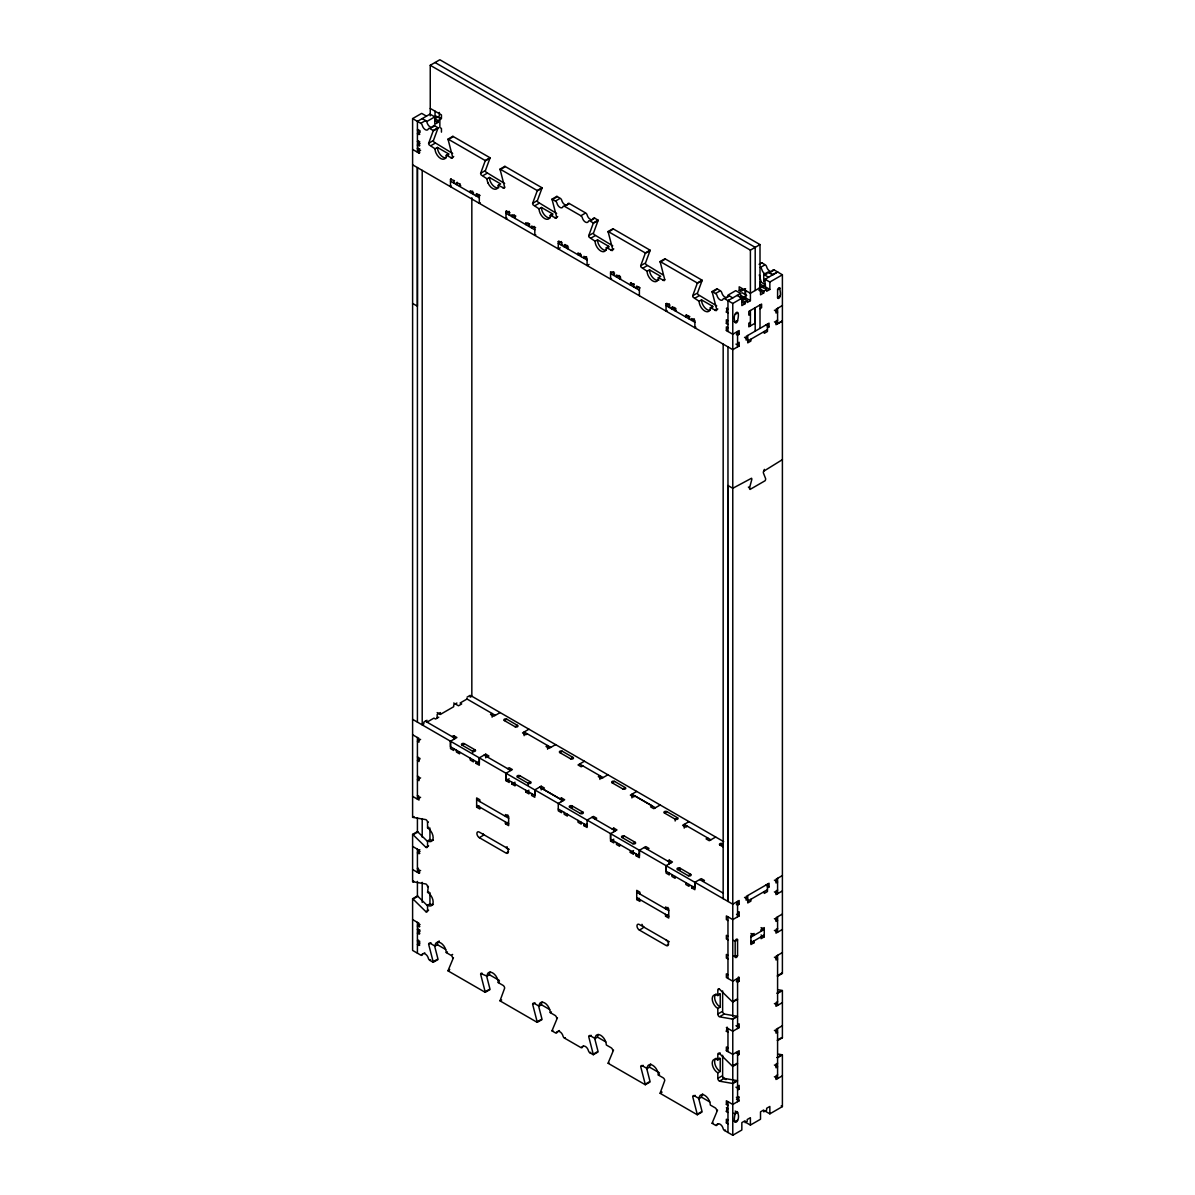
<?xml version="1.0" encoding="UTF-8"?>
<svg xmlns="http://www.w3.org/2000/svg" width="1195" height="1195" viewBox="0 0 1195 1195"><rect width="100%" height="100%" fill="white"/><g stroke="black" fill="none" stroke-linecap="round" stroke-linejoin="round"><path stroke-width="1.5" d="M427.526 841.444L417.862 831.959A2.27 1.3 60 0 0 417.413 831.615L412.604 834.379A2.27 1.3 60 0 1 413.067 834.722L425.943 847.374A2.27 1.315 60 0 0 427.556 846.448L427.556 840.907A7.917 4.571 60 0 0 433.158 837.665A7.917 4.571 60 0 0 427.556 827.956L427.556 822.414A2.27 1.315 60 0 0 425.943 819.65L413.067 817.41A2.27 1.315 60 0 1 412.604 817.231L412.604 118.604L421.686 113.376L426.481 116.139M452.098 736.598L453.697 735.687L456.893 737.524L450.5 741.229L450.5 748.623L453.697 750.46L453.697 748.623M487.306 756.943L488.919 756.017L485.708 754.164L479.314 757.854L479.314 765.248L476.103 763.411L476.103 761.559M509.189 780.664L509.189 782.501L505.993 780.664L505.993 773.27L512.386 769.565L509.189 767.713L507.591 768.639M561.486 810.852L561.486 812.69L558.274 810.852L558.274 803.458L564.667 799.769L561.471 797.916L559.872 798.843L542.799 788.969L544.412 788.058L541.201 786.205L534.807 789.895L534.807 797.289L531.596 795.452L531.596 793.599M613.782 841.041L613.782 842.893L610.57 841.041L610.57 833.647L616.978 829.942L613.782 828.105L612.169 829.031M647.391 849.361L648.99 848.435L645.793 846.583L639.385 850.287L639.385 857.681L636.188 855.829L636.188 853.977M667.661 861.057L669.275 860.146L672.471 861.983L666.063 865.688L666.063 873.082L669.275 874.934L669.275 873.082M702.884 881.402L704.482 880.476L701.286 878.624L694.878 882.328L694.878 889.707L691.681 887.87L691.681 886.018M760.005 282.184L760.005 287.726L760.005 244.587L750.4 250.143L750.4 300.662L747.204 302.514L747.204 300.662L742.394 297.884M755.195 331.164L755.195 307.742L755.195 323.158L748.802 326.847L748.802 323.158L750.4 322.232M755.195 290.49L755.195 247.365L435.04 62.528M760.005 328.386L760.005 304.979M777.243 975.942A2.27 1.315 60 0 0 777.586 976.195L782.396 973.417L782.396 274.79L774.211 269.965A2.27 1.3 60 0 0 772.702 270.324A4.526 2.614 60 0 1 769.685 271.041A4.526 2.614 60 0 1 766.667 266.843A2.27 1.3 60 0 0 765.159 264.737L761.783 262.78L759.109 264.319M419.818 132.092L420.013 131.316M782.396 459.642L763.635 471.263A2.27 1.315 -60 0 0 763.441 473.071L765.577 478.523A2.27 1.315 -60 0 1 765.084 480.748L750.072 489.412A2.27 1.3 -60 0 1 749.579 487.769L751.715 479.837A2.27 1.3 -60 0 0 751.521 478.254L732.774 488.292L727.964 485.514L727.964 901.418L727.964 346.894M435.04 148.807L437.445 147.433L448.648 153.901L446.258 155.275A7.917 4.571 60 0 1 444.6 158.905A7.932 4.571 60 0 1 435.996 152.96A7.917 4.571 60 0 1 435.04 148.807L429.11 144.849A2.27 1.315 60 0 1 428.646 143.266L433.158 131.002A2.27 1.315 60 0 0 433.217 130.509L438.027 127.731L434.651 125.789A2.27 1.3 60 0 0 433.128 126.147A4.526 2.614 60 0 1 430.11 126.864A4.526 2.614 60 0 1 427.093 122.652A2.27 1.3 60 0 0 425.584 120.561M438.027 127.731A2.27 1.315 60 0 1 437.953 128.224L433.441 140.487A2.27 1.315 60 0 0 433.919 142.071L452.651 153.438M487.993 182.969A7.917 4.571 60 0 1 487.052 178.832L481.107 174.873A2.27 1.315 60 0 1 480.644 173.29L485.155 161.011A2.27 1.3 60 0 0 485.215 160.533L490.025 157.755L452.875 136.32L448.08 139.083A2.27 1.315 60 0 0 448.14 139.651L452.651 157.128A2.27 1.315 60 0 1 452.188 158.173L446.258 155.275M490.025 157.755A2.27 1.3 60 0 1 489.95 158.248L485.439 170.512A2.27 1.315 60 0 0 485.917 172.095L504.648 183.462M539.05 208.856L541.44 207.467L552.658 213.935L550.253 215.324A7.932 4.571 60 0 1 544.651 218.565A7.932 4.571 60 0 1 539.05 208.856L533.104 204.883A2.27 1.315 60 0 1 532.641 203.314L537.153 191.036A2.27 1.3 60 0 0 537.212 190.543L542.022 187.779L504.887 166.329L500.078 169.107A2.27 1.315 60 0 0 500.152 169.675L504.648 187.152A2.27 1.315 60 0 1 504.185 188.183L498.255 185.3A7.917 4.571 60 0 1 496.597 188.929A7.932 4.571 60 0 1 487.993 182.969M542.022 187.779A2.27 1.3 60 0 1 541.947 188.272L537.436 200.536A2.27 1.315 60 0 0 537.914 202.119L556.646 213.472M595.125 241.241L597.53 239.851L608.733 246.319L606.328 247.709A7.932 4.571 60 0 1 602.355 251.607A7.932 4.571 60 0 1 596.066 245.378A7.917 4.571 60 0 1 595.125 241.241L589.195 237.267A2.27 1.315 60 0 1 588.717 235.684L593.228 223.42A2.27 1.315 60 0 0 593.303 222.927L598.097 220.149L594.722 218.207A2.27 1.315 60 0 0 593.437 218.207L593.213 218.565A4.526 2.614 60 0 1 592.765 219.282M598.097 220.149A2.27 1.315 60 0 1 598.038 220.642L593.527 232.92A2.27 1.315 60 0 0 593.99 234.489L612.736 245.856M647.122 271.25L649.527 269.876L660.73 276.344L658.326 277.718A7.917 4.571 60 0 1 656.682 281.348A7.932 4.571 60 0 1 648.063 275.388A7.917 4.571 60 0 1 647.122 271.25L641.192 267.292A2.27 1.315 60 0 1 640.714 265.708L645.225 253.445A2.27 1.3 60 0 0 645.3 252.952L650.095 250.173L612.96 228.738L608.165 231.501A2.27 1.315 60 0 0 608.225 232.069L612.736 249.546A2.27 1.315 60 0 1 612.258 250.591L606.328 247.709M650.095 250.173A2.27 1.3 60 0 1 650.035 250.666L645.524 262.93A2.27 1.315 60 0 0 645.987 264.513L663.135 274.955M712.653 307.384A7.932 4.571 60 0 0 712.728 306.353L701.525 299.885L699.12 301.274L693.19 297.316A2.27 1.315 60 0 1 692.727 295.733L697.223 283.454A2.27 1.3 60 0 0 697.297 282.976L702.092 280.198L664.958 258.762L660.163 261.526A2.27 1.315 60 0 0 660.223 262.093L664.734 279.57A2.27 1.315 60 0 1 664.271 280.616L658.326 277.718M453.458 957.658L448.14 970.4A2.27 1.3 60 0 0 448.08 970.893L485.215 992.328L490.025 989.55A2.27 1.315 60 0 0 489.95 988.982L486.574 975.882M702.092 280.198A2.27 1.3 60 0 1 702.033 280.691L697.521 292.954A2.27 1.315 60 0 0 697.999 294.538L716.731 305.89M557.453 1017.707L552.15 1030.434A2.27 1.315 60 0 0 552.075 1030.926L555.451 1032.883A2.27 1.315 60 0 0 556.736 1032.868L557.408 1031.808A4.526 2.614 60 0 1 562.546 1034.765L563.218 1036.618A2.27 1.315 60 0 0 564.503 1038.111L580.86 1047.552A2.27 1.315 60 0 0 582.144 1047.552L582.831 1046.476A4.526 2.614 60 0 1 587.955 1049.434L588.642 1051.286A2.27 1.315 60 0 0 589.927 1052.78L593.303 1054.722L598.097 1051.958A2.27 1.3 60 0 0 598.038 1051.391L594.647 1038.276M613.528 1050.076L608.225 1062.818A2.27 1.315 60 0 0 608.165 1063.311L645.3 1084.746L650.095 1081.983A2.27 1.315 60 0 0 650.035 1081.415L646.644 1068.3M717.538 1110.125L712.22 1122.867A2.27 1.315 60 0 0 712.16 1123.345L715.536 1125.302A2.27 1.315 60 0 0 717.045 1124.943A4.526 2.614 60 0 1 720.062 1124.211A4.526 2.614 60 0 1 723.08 1128.424A2.27 1.315 60 0 0 724.588 1130.53L732.774 1135.25L741.841 1130.007L741.841 1122.613L745.038 1120.776L745.038 1122.613L747.204 1121.373L747.204 1119.521L750.4 1117.683L750.4 1125.063L745.59 1122.299M763.635 471.263L764.352 469.366M778.796 287.816L777.616 289.429L777.586 297.6A1.703 0.986 -60 0 0 778.796 298.287A1.703 0.986 -60 0 0 779.991 296.211C781.635 294.523 778.572 285.037 779.991 288.398L777.586 289.773M430.245 115.825L430.245 65.292L439.85 59.75L760.005 244.587M412.604 118.604L420.789 123.324L424.793 121.024M436.13 117.961L439.342 116.109L439.342 112.42M418.205 129.538L417.413 130.001L419.818 130.464M434.801 118.738L437.997 120.575L440.94 118.888L436.13 116.109L427.018 121.382L422.208 118.604M419.818 132.316L417.413 133.706L419.818 134.169M437.997 120.575L437.997 122.428L434.801 124.28L434.801 116.886L429.991 114.108L417.413 121.382L417.413 152.183L420.61 150.331M430.648 128.089L434.651 125.789M433.949 130.539L437.953 128.224M418.608 140.711L417.413 141.398L419.818 141.861M420.072 143.564L417.413 145.103L419.818 145.566M418.205 148.031L417.413 148.494L419.818 148.957M428.646 143.266L432.65 140.95M431.036 145.581L435.04 143.266M412.604 149.42L419.012 153.109L419.818 152.646M448.14 139.651L452.143 137.335M451.053 158.054L453.727 156.515M451.456 186.136L450.5 186.689L450.5 179.295L451.292 178.832M485.947 160.548L489.95 158.248M450.5 179.295L454.488 180.684M454.488 182.536L453.697 182.999L453.697 181.147M457.162 184.075L456.37 184.538L457.162 182.223M456.37 182.686L460.359 184.075M480.644 173.29L484.647 170.975M460.762 185.688L459.567 186.375L459.567 184.538M483.049 175.605L487.052 173.29M500.152 169.675L504.141 167.36M487.052 178.832L489.442 177.443L500.645 183.91L498.255 185.3M472.637 191.155L470.233 192.544L470.233 190.692L473.444 192.544L473.444 194.397M478.777 194.397L476.103 195.935L476.91 193.62M476.103 194.083L480.106 195.472M503.05 188.078L504.648 187.152M480.27 202.777L479.314 203.329L479.314 195.935M537.944 190.573L541.947 188.272M506.949 218.177L505.993 218.73L505.993 211.336L506.785 210.873M509.189 211.336L505.993 213.188L534.807 229.813M505.993 211.336L509.996 212.725M509.996 214.577L509.189 215.025L509.189 213.188M532.641 203.314L536.645 200.999M514.522 215.025L511.863 216.579L511.863 214.727L515.867 216.116M535.046 205.615L539.05 203.314M550.253 215.324L556.183 218.207A2.27 1.315 60 0 0 556.646 217.176L552.15 199.699A2.27 1.315 60 0 1 552.075 199.132L556.885 196.353L560.261 198.31A2.27 1.3 60 0 1 561.769 200.401A4.526 2.614 60 0 0 565.728 205.002M552.15 199.699L552.941 199.236M553.479 198.923L556.153 197.384M552.075 199.132L555.451 201.074L559.454 198.773M528.653 223.405A1.703 0.986 0 0 1 528.13 223.196L525.725 224.585L525.725 222.733L529.729 224.122M529.729 225.974L528.937 226.438L528.937 224.585M565.31 205.839L569.313 203.538L585.669 212.979A2.27 1.3 60 0 1 587.178 215.085A4.526 2.614 60 0 0 592.048 219.671M534.27 226.438L531.596 227.976L531.596 226.124L535.599 227.513M555.048 218.102L557.721 216.564M535.763 234.817L534.807 235.37L534.807 227.976M555.451 201.074A2.27 1.3 60 0 1 556.96 203.18A4.526 2.614 60 0 0 559.977 207.392A4.526 2.614 60 0 0 562.994 206.66L563.218 206.302A2.27 1.315 60 0 1 564.503 206.302L580.86 215.742L584.863 213.442M590.718 220.522L594.722 218.207M560.201 247.813L558.274 248.918L558.274 241.524L559.081 241.061M561.471 241.539L558.274 243.377L587.089 260.017M594.034 222.957L598.038 220.642M558.274 241.524L562.277 242.914M562.277 244.766L561.486 245.229L561.486 243.377M566.818 245.229L564.145 246.767L564.951 244.452M564.145 244.915L568.148 246.304M588.717 235.684L592.72 233.383M568.551 247.918L567.356 248.605L567.356 246.767M591.122 237.999L595.125 235.684M608.225 232.069L609.032 231.606M609.823 231.143L612.228 229.769M580.426 253.385L578.021 254.774L578.021 252.922L581.218 254.774L581.218 256.626M586.566 256.626L583.892 258.165L583.892 256.313L587.089 258.165L587.089 265.559L589.015 264.453M611.138 250.472L613.797 248.933M646.032 252.982L650.035 250.666M613.782 271.713L610.57 273.565L639.385 290.206M611.526 278.554L610.57 279.107L610.57 271.713L614.574 273.102M614.574 274.955L613.782 275.418L613.782 273.565M619.115 275.418L616.441 276.956L616.441 275.104L620.444 276.493M640.714 265.708L644.717 263.393M620.847 278.106L619.637 278.808L619.637 276.956M643.119 268.024L647.122 265.708M660.223 262.093L664.226 259.778M632.723 283.573L630.318 284.963L631.109 282.647M630.318 283.11L634.321 284.5M634.321 286.352L633.514 286.815L633.514 284.963M638.847 286.815L636.188 288.353L636.98 286.038M636.188 286.501L640.191 287.89M663.135 280.496L664.734 279.57M698.029 282.991L702.033 280.691M667.034 310.595L666.063 311.148L666.063 303.754L666.87 303.291M669.275 303.754L666.063 305.606L694.878 322.247M666.063 303.754L670.066 305.143M670.066 306.995L669.275 307.459L669.275 305.606M674.607 307.459L671.934 308.997L672.74 306.682M692.727 295.733L696.73 293.417M671.934 307.145L675.937 308.534M695.117 298.048L699.12 295.733M676.34 310.147L675.145 310.849L675.145 308.997M699.12 301.274A7.932 4.571 60 0 0 702.585 309.251A7.932 4.571 60 0 0 708.695 311.372A7.917 4.571 60 0 0 710.323 307.742L716.268 310.625A2.27 1.315 60 0 0 716.731 309.595L712.22 292.118A2.27 1.315 60 0 1 712.16 291.55L716.955 288.772L720.331 290.729A2.27 1.3 60 0 1 721.84 292.835A4.526 2.614 60 0 0 724.857 297.032A4.526 2.614 60 0 0 727.889 296.315L728.113 295.957A2.27 1.315 60 0 1 729.398 295.957L725.395 298.257M712.22 292.118L716.223 289.802M764.352 265.2L760.349 267.501A2.27 1.3 60 0 1 761.872 269.607A4.526 2.614 60 0 0 766.727 274.208M712.16 291.55L715.536 293.492L719.539 291.192M688.215 315.614L685.81 317.004L686.617 314.688M685.81 315.151L689.814 316.541M763.769 281.856L763.769 274.462L767.982 272.027L772.792 274.79M689.814 318.393L689.007 318.856L689.007 317.004M770.207 272.266L774.211 269.965M782.396 274.79L769.849 282.035L769.849 289.429L766.652 291.281L766.652 289.429L761.842 286.666L750.4 293.268L739.197 286.8L739.197 290.49L742.394 288.652M710.323 307.742L712.728 306.353M745.59 288.652L740.795 291.416L739.197 290.49M694.355 318.856L691.681 320.394L691.681 318.542L694.878 320.394L694.878 327.788L695.848 327.236M727.964 331.478L727.964 300.677L728.771 300.214M777.586 271.907L772.792 274.686L769.416 272.729A2.27 1.3 60 0 0 767.907 273.087M727.964 300.677L740.556 293.402L740.556 298.959M769.849 289.429L765.054 286.666L765.054 279.272L777.586 272.027M715.133 310.521L717.807 308.982M715.536 293.492A2.27 1.3 60 0 1 717.045 295.598A4.526 2.614 60 0 0 720.062 299.811A4.526 2.614 60 0 0 723.08 299.094L723.304 298.735A2.27 1.315 60 0 1 724.588 298.72L732.774 303.455L741.841 298.212L741.841 305.606L745.038 303.754L745.038 301.902L741.841 300.064M740.556 295.255L743.753 297.107L746.696 295.404L741.886 292.641M760.005 284.022L763.202 285.874L765.368 284.634L765.368 286.471M727.964 313L726.366 312.074L727.158 307.922M742.394 299.736L745.59 297.884L750.4 300.662M726.366 312.074L727.158 311.611M745.038 301.902L747.204 300.662M758.915 288.353L763.71 291.132L766.652 289.429M763.71 291.132L763.71 292.969L760.513 294.821L760.513 287.427M735.164 314.39L737.569 313M727.964 320.693L726.366 319.782L726.366 323.472L727.158 323.008M736.762 321.156L735.164 322.082L733.969 321.395M777.586 297.48L779.991 296.091M735.971 321.619L737.569 320.693C741.229 305.532 731.191 313.837 735.164 322.082A1.703 0.986 -60 0 0 736.374 322.784A1.703 0.986 -60 0 0 737.569 320.693M750.4 314.21L748.802 315.136L748.802 311.447L761.603 304.053L761.603 307.742L760.005 308.668M727.964 327.788L726.366 326.862L726.366 330.552L727.158 330.104M782.396 305.487L775.988 309.296L775.988 313L777.586 312.074L774.39 310.222M726.366 330.552L732.774 334.256L739.167 330.552L739.167 334.256L737.569 335.183L736.374 334.48M737.569 343.189L739.167 342.263L739.167 345.967L732.774 349.657L412.604 164.82M777.586 320.081L775.988 321.007L775.988 324.711L782.396 321.007L777.586 323.666L774.435 321.843M767.459 327.774L769.057 326.862L769.057 323.158L746.113 336.407L746.113 340.097L747.726 339.171L744.515 337.334M747.712 341.038L767.444 329.641M427.018 720.271L423.807 722.124L423.807 723.976L422.208 724.902L422.208 170.362M456.893 703.018L453.697 704.871L453.697 706.723L440.358 714.416L437.161 712.578M467.036 697.178L470.233 695.326L470.233 697.178L471.831 696.252L471.831 197.728M427.018 722.124L433.949 718.12L435.548 719.046L438.759 717.194M467.036 699.015L460.105 703.018L461.703 703.945L458.492 705.797L453.697 703.018M420.61 739.376L417.413 741.229L419.012 742.155L419.012 738.45L412.604 734.761M500.122 712.578L493.714 716.268L490.518 714.416L492.116 713.505L492.116 717.194M461.972 745.082L464.362 743.693L475.042 749.848A1.703 0.986 0 0 1 475.042 751.237A1.703 0.986 0 0 1 472.637 751.237L461.972 745.082A1.703 0.986 0 0 1 461.972 743.693A1.703 0.986 0 0 1 464.362 743.693M504.38 720.585L506.785 719.196L517.465 725.365A1.703 0.986 0 0 1 517.465 726.739A1.703 0.986 0 0 1 515.06 726.739L504.38 720.585A1.703 0.986 0 0 1 504.38 719.196A1.703 0.986 0 0 1 506.785 719.196M420.61 777.885L417.413 779.737L419.012 780.664L419.012 776.959L417.413 776.033M475.042 749.848L472.637 751.237L472.637 753.089M515.06 726.739L517.465 725.365M528.937 729.204L522.529 732.908L525.725 734.761L527.339 733.835M476.103 763.411L479.314 761.559M420.61 797.289L417.413 799.141L417.413 737.524M412.604 817.231L413.814 816.529M413.067 817.41L413.873 816.947M555.615 744.619L549.207 748.309L546.01 746.457L547.609 745.531L547.609 749.235M427.556 822.414L428.348 821.951M505.993 780.664L509.189 778.811M413.873 834.259L417.862 831.959M427.556 827.956L428.751 827.269M517.465 777.108L519.855 775.734L530.535 781.889A1.703 0.986 0 0 1 530.535 783.278A1.703 0.986 0 0 1 528.13 783.278L517.465 777.108A1.703 0.986 0 0 1 517.465 775.734A1.703 0.986 0 0 1 519.855 775.734M559.887 752.626L562.277 751.237L572.958 757.391A1.703 0.986 0 0 1 572.958 758.78A1.703 0.986 0 0 1 570.553 758.78L559.887 752.626A1.703 0.986 0 0 1 559.887 751.237A1.703 0.986 0 0 1 562.277 751.237M511.863 782.202L511.863 784.039L515.06 782.202M479.837 801.606L479.837 799.754L476.641 797.916L476.641 807.148L479.046 805.774M427.556 840.907L429.946 839.517A7.917 4.571 60 0 0 433.397 840.145M530.535 781.889L528.13 783.278L528.13 785.13M570.553 758.78L572.958 757.391M412.604 846.433L419.012 850.123L419.818 849.66M425.943 847.374L428.617 845.836M420.072 851.363L417.413 852.901L419.818 853.364M525.725 790.209L525.725 792.061L528.937 790.209M584.43 761.245L578.021 764.949L581.218 766.802L582.831 765.875M507.86 815.005L505.455 816.394L505.455 814.542L508.652 816.394L508.652 825.64L505.455 823.788L505.455 821.936M418.205 868.153L417.413 868.616L419.012 869.542L419.012 873.231L419.818 872.768M420.61 870.468L417.413 872.305L417.413 849.212M509.219 849.376L479.314 832.108A3.391 1.957 60 0 0 476.91 833.498A3.391 1.957 60 0 0 479.314 837.65L482.914 835.574M505.455 823.788L507.86 822.399M412.604 834.379L412.604 881.581L413.41 881.118M412.604 881.581A2.27 1.3 60 0 0 413.067 881.776L413.873 881.312M607.911 774.793L601.518 778.498L598.307 776.645L599.92 775.719L599.92 779.424M427.526 905.795L417.862 896.31A2.27 1.315 60 0 0 417.413 895.966L412.604 898.745A2.27 1.315 60 0 1 413.067 899.088L425.943 911.725A2.27 1.315 60 0 0 427.556 910.799L427.556 905.257A7.917 4.571 60 0 0 433.158 902.031A7.917 4.571 60 0 0 427.556 892.321L428.348 886.317M572.136 807.775L572.136 805.923A1.703 0.986 0 0 0 569.746 805.923A1.703 0.986 0 0 0 569.746 807.312L572.151 805.923L582.831 812.077A1.703 0.986 0 0 1 582.816 813.481A1.703 0.986 0 0 1 580.411 813.481M612.169 782.815L614.574 781.425L625.254 787.58A1.703 0.986 0 0 1 625.254 788.969A1.703 0.986 0 0 1 622.864 788.969L612.169 782.815A1.703 0.986 0 0 1 612.184 781.425A1.703 0.986 0 0 1 614.588 781.425M413.873 898.625L417.862 896.31M427.556 892.321L428.751 891.634M507.188 846.822L505.993 847.509A3.391 1.957 60 0 1 508.383 851.662L507.188 852.364M582.831 812.077L580.426 813.466L569.746 807.312M622.849 788.969L625.254 787.595M427.556 905.257L429.946 903.868A7.917 4.571 60 0 0 433.397 904.495M425.943 911.725L428.617 910.187M636.726 791.434L630.333 795.123L633.529 796.975L635.128 796.049L652.201 805.923L650.588 806.849L653.799 808.686L660.193 804.997M583.892 823.788L583.892 825.64L587.089 823.788M595.08 819.172L596.693 818.246L593.482 816.394L587.089 820.099L587.089 827.478L583.892 825.64M420.072 924.527L417.413 926.065L419.818 926.528M418.205 928.993L417.413 929.456L419.818 929.919M420.013 930.905A1.703 0.986 -60 0 0 419.818 931.771L417.413 933.161L419.818 933.624M418.608 940.166L417.413 940.853L419.818 941.316M420.072 943.019L417.413 944.558L419.818 945.021M429.438 943.796L431.036 942.87M610.57 841.041L613.782 839.189M622.042 837.501L624.447 836.112L635.113 842.266A1.703 0.986 0 0 1 635.113 843.655A1.703 0.986 0 0 1 632.723 843.655L622.042 837.501A1.703 0.986 0 0 1 622.042 836.112A1.703 0.986 0 0 1 624.447 836.112M664.465 813.003L666.87 811.614L677.535 817.783A1.703 0.986 0 0 1 677.535 819.172A1.703 0.986 0 0 1 675.145 819.172L664.465 813.003A1.703 0.986 0 0 1 664.465 811.614A1.703 0.986 0 0 1 666.87 811.614M434.577 945.857L437.953 958.973A2.27 1.315 60 0 1 438.027 959.54L433.217 962.304A2.27 1.315 60 0 0 433.158 961.736L428.646 944.259A2.27 1.315 60 0 1 430.245 943.333L435.04 946.111L437.445 944.722A7.917 4.571 60 0 1 439.252 941.003M421.581 954.671L422.388 954.207M423.986 953.281L424.793 952.818M412.604 898.745L412.604 950.413L420.789 955.134A2.27 1.315 60 0 0 422.298 954.775A4.526 2.614 60 0 1 425.315 954.043A4.526 2.614 60 0 1 428.333 958.256A2.27 1.315 60 0 0 429.841 960.362L430.648 959.899M632.723 843.655L635.113 842.266M677.535 817.783L675.145 819.172L675.145 821.01M435.04 946.111A7.917 4.571 60 0 1 440.641 942.87A7.917 4.571 60 0 1 446.258 952.579L447.453 951.892M433.158 961.736L437.146 959.436M451.859 954.895L452.651 954.432M630.318 850.586L630.318 852.438L633.514 850.586M689.007 821.637L682.614 825.327L685.81 827.179L687.409 826.253M636.188 855.829L639.385 853.977M448.947 969.937L449.753 969.474M448.08 970.893L448.887 970.43M707.694 837.964L706.081 838.89L709.292 840.727L715.685 837.038M481.436 973.82L487.052 976.136L489.442 974.747A7.917 4.571 60 0 1 490.114 972.058M677.535 869.542L679.94 868.153L690.62 874.307A1.703 0.986 0 0 1 690.62 875.696A1.703 0.986 0 0 1 688.215 875.696L677.535 869.542A1.703 0.986 0 0 1 677.535 868.153A1.703 0.986 0 0 1 679.94 868.153L679.94 870.005M722.363 843.655A1.703 0.986 0 0 0 719.958 843.655A1.703 0.986 0 0 0 719.958 845.044L722.363 843.655L722.363 845.507M639.922 894.024L639.922 892.187L636.726 890.335L636.726 899.566L639.116 898.192M487.052 976.136A7.917 4.571 60 0 1 492.654 972.894A7.917 4.571 60 0 1 498.255 982.604L499.45 981.902M485.215 992.328A2.27 1.315 60 0 0 485.155 991.76L489.158 989.445M688.215 875.696L690.62 874.307M691.681 887.87L694.878 886.018M538.572 1005.906L541.947 1019.006A2.27 1.315 60 0 1 542.022 1019.574L537.212 1022.352L500.078 1000.902L501.676 999.991M667.93 907.423L665.54 908.812L665.54 906.96L668.737 908.812L668.737 918.059L665.54 916.207L665.54 914.354M669.305 941.794L639.385 924.527A3.391 1.957 60 0 0 636.98 925.916A3.391 1.957 60 0 0 639.385 930.068L642.985 927.992M665.54 916.207L667.93 914.817M533.448 1003.845L535.046 1002.919M537.212 1022.352A2.27 1.315 60 0 0 537.153 1021.785L532.641 1004.308A2.27 1.315 60 0 1 534.24 1003.382L539.05 1006.16L541.44 1004.771A7.917 4.571 60 0 1 542.127 1002.082M782.396 875.547L775.988 879.236L775.988 882.941L777.586 882.015L774.39 880.162M667.273 944.782L668.468 944.095A3.391 1.957 60 0 0 666.063 939.927M539.05 1006.16A7.917 4.571 60 0 1 544.651 1002.919A7.917 4.571 60 0 1 550.253 1012.628L551.448 1011.926M412.604 719.345L732.774 904.197L739.167 900.492L739.167 904.197L737.569 905.123L736.374 904.421M767.459 887.855L769.057 886.929L769.057 883.239L746.113 896.489L746.113 900.179L747.726 899.252L744.515 897.415M537.153 1021.785L541.156 1019.469M747.712 901.12L767.444 889.707M737.569 913.129L739.167 912.203L739.167 915.908L732.774 919.597L726.366 915.908L726.366 919.597L727.964 920.523M777.586 890.021L775.988 890.947L775.988 894.637L782.396 890.947M552.075 1030.926L552.882 1030.463M556.258 1032.42L559.454 1030.568M564.503 1038.111L565.31 1037.648M733.566 955.791L735.164 956.717A1.703 0.986 -60 0 0 736.374 957.419A1.703 0.986 -60 0 0 737.569 955.328L737.569 939.927L735.164 941.316L733.566 940.39M782.396 914.055L775.988 917.745L775.988 921.45L777.586 920.523L774.39 918.671M750.923 937.149L764.262 929.456L761.066 927.604M750.923 942.691L764.262 934.998M589.523 1036.214L591.122 1035.303M777.586 928.53L775.988 929.456L775.988 933.161L782.396 929.456M754.12 940.853L754.12 942.691L750.923 944.543L750.923 935.297L754.12 933.459L754.12 935.297L750.923 933.459M761.066 931.293L761.066 929.456L764.262 927.604L764.262 936.85L761.066 938.687L761.066 936.85M737.569 955.328L735.164 956.717L735.164 941.316A1.703 0.986 -60 0 1 736.374 939.24A1.703 0.986 -60 0 1 737.569 939.927M593.303 1054.722A2.27 1.3 60 0 0 593.228 1054.154L588.717 1036.677A2.27 1.315 60 0 1 590.33 1035.751L595.125 1038.53L597.53 1037.14A7.917 4.571 60 0 1 598.202 1034.452M581.666 1047.089L583.265 1046.163M589.927 1052.78L590.718 1052.317M593.228 1054.154L597.231 1051.854M718.628 989.55L719.42 989.087L732.311 1001.724A2.27 1.3 60 0 0 732.774 1002.067L737.569 999.289A2.27 1.3 60 0 1 737.225 999.05M736.374 981.439L737.569 982.141L739.167 981.214L739.167 977.51L732.774 981.214L726.366 977.51L726.366 973.82L727.964 974.747M782.396 952.564L775.988 956.254L775.988 959.958L777.586 959.032L774.39 957.18M717.822 1008.49A7.917 4.571 60 0 1 712.22 998.781A7.917 4.571 60 0 1 717.822 995.554L720.226 994.165L720.226 1007.101L717.822 1008.49L717.822 1014.032A2.27 1.315 60 0 0 719.42 1016.811L732.311 1019.036A2.27 1.3 60 0 1 732.774 1019.23L737.569 1016.452A2.27 1.3 60 0 0 737.106 1016.273L724.23 1014.032L720.226 1016.347M608.165 1063.311L608.957 1062.848M733.103 1001.261L736.314 999.423M777.93 975.389L781.933 973.074M717.822 1014.032L721.825 1011.732M641.521 1066.239L643.119 1065.313M732.311 1019.036L736.314 1016.736M777.138 993.164L781.127 990.849M645.3 1084.746A2.27 1.315 60 0 0 645.225 1084.179L640.714 1066.702A2.27 1.315 60 0 1 642.327 1065.776L647.122 1068.554L649.527 1067.165A7.917 4.571 60 0 1 650.707 1063.879M777.243 1040.307A2.27 1.3 60 0 0 777.586 1040.546L782.396 1037.783L782.396 990.58L777.586 993.344A2.27 1.3 60 0 0 777.243 993.194M727.964 1032.196L726.366 1031.27L727.158 1027.117M726.366 1031.27L727.158 1030.807M737.569 1024.802L739.167 1023.876L739.167 1027.58L732.774 1031.27L726.366 1027.58M777.586 1001.694L775.988 1002.62L775.988 1006.324L782.396 1002.62M647.122 1068.554A7.917 4.571 60 0 1 652.724 1065.313A7.917 4.571 60 0 1 658.326 1075.022L659.535 1074.335M645.225 1084.179L649.229 1081.878M718.628 1053.9L720.226 1052.974M727.964 1047.91L726.366 1046.984L726.366 1050.689L727.158 1050.226M661.029 1092.379L661.821 1091.916M717.822 1072.856A7.917 4.571 60 0 1 712.22 1063.147A7.917 4.571 60 0 1 717.822 1059.905L720.226 1058.531L720.226 1071.467L717.822 1072.856L717.822 1078.398A2.27 1.315 60 0 0 719.42 1081.161L732.311 1083.402A2.27 1.3 60 0 1 732.774 1083.581L737.569 1080.818A2.27 1.3 60 0 0 737.106 1080.624L724.23 1078.398L720.226 1080.713M698.657 1098.324L702.033 1111.425A2.27 1.315 60 0 1 702.092 1111.992L697.297 1114.771L660.163 1093.335L661.761 1092.409M782.396 1025.728L775.988 1029.433L775.988 1033.122L777.586 1032.196L774.39 1030.344M737.569 1055.304L739.167 1054.378L739.167 1050.689L732.774 1054.378L726.366 1050.689M733.103 1065.626L733.909 1065.163M734.447 1064.85L737.106 1063.311A2.27 1.3 60 0 0 737.569 1063.655L732.774 1066.433A2.27 1.3 60 0 1 732.311 1066.089L719.42 1053.437A2.27 1.3 60 0 0 717.822 1054.363L717.822 1059.905M777.93 1039.74L781.127 1037.902M717.822 1078.398L721.825 1076.083M693.518 1096.263L695.117 1095.337M697.297 1114.771A2.27 1.315 60 0 0 697.223 1114.203L692.727 1096.726A2.27 1.315 60 0 1 694.325 1095.8L699.12 1098.578L701.525 1097.189A7.917 4.571 60 0 1 702.705 1093.903M732.311 1083.402L736.314 1081.087M777.138 1057.515L781.127 1055.215M765.054 1111.066L769.849 1113.845L782.396 1106.6L782.396 1054.931L777.586 1057.709A2.27 1.315 60 0 0 777.243 1057.56M737.569 1086.27L739.167 1085.344L739.167 1089.033L737.569 1089.959M777.586 1063.162L775.988 1064.088L775.988 1067.777L777.586 1066.851L774.39 1065.014M697.223 1114.203L701.226 1111.888M738.376 1096.592L739.167 1100.744L732.774 1104.449L726.366 1100.744L726.366 1104.449L727.158 1103.986M739.167 1097.055L737.569 1097.966L736.374 1097.279M777.586 1074.873L775.988 1075.799L775.988 1079.488L782.396 1075.799M727.964 1112.455L726.366 1111.529L727.158 1107.377M726.366 1111.529L727.158 1111.066M712.16 1123.345L712.952 1122.882M716.328 1124.839L717.941 1123.912M727.964 1120.148L726.366 1119.237L726.366 1122.927L727.158 1122.464M735.164 1121.537L737.569 1120.148M724.588 1130.53L725.395 1130.067M750.4 1125.063L760.513 1119.237L760.513 1111.843L763.71 1109.991L763.71 1111.843L766.652 1110.14L766.652 1108.288L769.849 1106.45L769.849 1113.845M413.067 881.776L425.943 884.001A2.27 1.3 60 0 1 427.556 886.78M778.707 989.833L781.933 990.386A2.27 1.3 60 0 1 782.396 990.58M778.707 1054.184L781.933 1054.752A2.27 1.315 60 0 1 782.396 1054.931M430.245 65.292L750.4 250.143M763.769 274.462L768.564 277.24M765.054 279.272L769.849 282.035M760.558 281.856L765.368 284.634M760.005 285.874L763.202 287.726L763.202 285.874M758.915 290.206L763.71 292.969M430.245 108.431L441.448 114.899L441.448 118.589L439.85 117.663L439.85 127.521L441.448 128.448L441.448 132.152M740.556 293.402L735.747 290.639L727.964 295.135L732.774 297.899M434.801 120.575L437.997 122.428M737.031 295.434L741.841 298.212M741.841 301.902L745.038 303.754M433.217 130.509L429.841 128.552A2.27 1.3 60 0 0 428.333 128.911A4.526 2.614 60 0 1 425.315 129.643A4.526 2.614 60 0 1 422.298 125.43A2.27 1.3 60 0 0 420.789 123.324M448.08 139.083L485.215 160.533M500.078 169.107L537.212 190.543M593.303 222.927L589.927 220.97A2.27 1.315 60 0 0 588.642 220.985L588.418 221.344A4.526 2.614 60 0 1 585.401 222.061A4.526 2.614 60 0 1 582.368 217.849A2.27 1.3 60 0 0 580.86 215.757M608.165 231.501L645.3 252.952M660.163 261.526L697.297 282.976M765.861 325.01L769.057 326.862M726.366 308.385L727.964 309.296M726.366 323.472L727.964 324.398M736.508 332.718L739.167 334.256M735.971 344.115L739.167 345.967M450.5 181.147L479.314 197.787M748.369 487.067L749.579 487.769M412.604 303.455L417.413 306.219L417.413 167.584L417.413 722.124M471.711 696.162L723.692 841.653M466.901 698.941L495.313 715.342M550.805 747.383L524.127 731.982L524.127 735.687M579.62 764.023L603.102 777.572M655.398 807.775L631.916 794.212L631.916 797.916M710.891 839.801L684.212 824.401L684.212 828.105M719.958 845.044L723.169 846.897M765.861 885.092L769.057 886.929M774.39 891.873L777.586 893.726L777.586 878.31M425.3 721.138L455.295 738.45M484.109 755.091L510.788 770.491M539.602 787.132L563.084 800.68M591.898 817.32L615.38 830.869M644.195 847.509L670.873 862.909M699.687 879.55L723.363 893.218M736.508 902.658L739.167 904.197M774.39 930.382L777.586 932.234L777.586 916.819M738.376 911.74L739.167 912.203M558.274 809L587.089 825.64M511.863 784.039L515.06 785.892L515.06 784.039M525.725 792.061L528.937 793.898L528.937 792.061M630.318 852.438L633.514 854.291L633.514 852.438M736.508 914.354L739.167 915.908M761.066 934.998L764.262 936.85M750.923 940.853L754.12 942.691M417.413 756.943L419.012 757.854L419.012 761.559L417.413 760.632L419.818 759.243A1.703 0.986 -60 0 1 420.013 758.377M727.964 936.238L726.366 935.312L726.366 939.001L727.964 939.927M476.656 799.754L508.667 818.231M636.726 892.172L668.752 910.65M476.656 805.296L508.667 823.788M636.726 897.714L668.752 916.207M476.641 807.148L479.837 809L479.837 807.148M636.726 899.566L639.922 901.418L639.922 899.566M727.964 955.328L726.366 954.417L726.366 958.106L727.964 959.032M738.376 977.047L739.167 977.51M417.413 795.452L419.012 796.363L419.012 800.067L412.604 796.363M736.508 979.676L739.167 981.214M774.39 1003.546L777.586 1005.398L777.586 955.328M479.314 837.65L505.993 853.051A3.391 1.957 60 0 0 508.383 851.662M639.385 930.068L666.063 945.469A3.391 1.957 60 0 0 668.468 944.095M735.971 1025.728L739.167 1027.58M735.971 1052.526L739.167 1054.378M774.39 1076.71L777.586 1078.562L777.586 1028.507M412.604 869.542L419.012 873.231M781.186 1105.913L782.396 1106.6M722.736 1077.711L725.977 1079.578M735.971 1087.196L739.167 1089.033M736.508 1099.206L739.167 1100.744M412.604 919.597L419.012 923.302L419.012 926.991M726.366 1104.449L727.964 1105.36M735.164 1111.066L737.569 1112.455C741.542 1120.701 731.504 1129.006 735.164 1113.845A1.703 0.986 -60 0 1 736.374 1111.753A1.703 0.986 -60 0 1 737.569 1112.455L735.164 1113.845L733.969 1113.142M726.366 1107.825L727.964 1108.751M437.445 944.722L445.66 949.472M489.442 974.747L499.405 980.497M541.44 1004.771L549.67 1009.506M597.53 1037.14L605.745 1041.891M649.527 1067.165L659.491 1072.916M701.525 1097.189L709.74 1101.939M446.258 952.579L451.053 955.358A2.27 1.315 60 0 1 452.651 958.121M498.255 982.604L503.05 985.367A2.27 1.315 60 0 1 504.648 988.145L500.152 1000.424A2.27 1.3 60 0 0 500.078 1000.902M550.253 1012.628L555.048 1015.391A2.27 1.315 60 0 1 556.646 1018.17M658.326 1075.022L663.135 1077.8A2.27 1.315 60 0 1 664.734 1080.564L660.223 1092.842A2.27 1.3 60 0 0 660.163 1093.335M733.969 1120.85L735.164 1121.761M726.366 1122.927L727.964 1123.853M429.841 960.362L433.217 962.304M759.303 274.865L761.185 282.139M485.155 991.76L480.644 974.284A2.27 1.315 60 0 1 482.242 973.357M777.586 308.265L777.586 323.666M767.444 324.084L767.459 331.478L764.262 333.33L764.262 331.478M767.444 884.166L767.459 891.56L764.262 893.412L764.262 891.56M750.923 339.171L750.923 341.023L747.726 342.875L747.712 335.481M750.923 899.252L750.923 901.105L747.726 902.957L747.712 895.563M750.4 310.521L750.4 325.921M745.59 290.295L745.59 297.884M745.082 288.936L745.082 292.641M743.753 297.107L743.753 298.959M737.569 331.478L737.569 346.894M737.569 901.418L737.569 916.819M737.569 978.436L737.569 1028.507M737.569 1051.615L737.569 1101.67M732.774 303.455L732.774 1016.467M732.774 1019.23L732.774 1081.669M732.774 1083.581L732.774 1135.25M727.964 916.819L727.964 978.436M727.964 1028.507L727.964 1051.615M727.964 1101.67L727.964 1132.472M723.169 344.115L723.169 898.655M722.631 990.939L722.631 1011.269A2.27 1.315 60 0 0 724.23 1014.032M722.631 1055.29L722.631 1075.62A2.27 1.315 60 0 0 724.23 1078.398M717.822 995.554L717.822 990.013A2.27 1.315 60 0 1 719.42 989.087M694.878 882.328L694.878 887.87L666.063 871.23L666.063 865.688M689.007 884.479L689.007 886.332L685.81 884.479L685.81 882.627M675.145 876.473L675.145 878.31L671.934 876.473L671.934 874.62M669.275 860.146L669.275 863.836M639.385 288.353L639.385 295.748M639.385 850.287L639.385 855.829L610.57 839.189L610.57 833.647M619.637 844.432L619.637 846.284L616.441 844.432L616.441 842.58M613.782 828.105L613.782 831.795M581.218 822.25L581.218 824.102L578.021 822.25L578.021 820.397M567.356 814.243L567.356 816.08L564.145 814.243L564.145 812.391M561.471 797.916L561.471 801.606M541.201 786.205L541.201 789.895M534.807 789.895L534.807 795.452L505.993 778.811L505.993 773.27M515.06 216.579L515.06 218.416M485.708 754.164L485.708 757.854M479.314 757.854L479.314 763.411L450.5 746.77L450.5 741.229M473.444 760.02L473.444 761.872L470.233 760.02L470.233 758.168M459.567 752.013L459.567 753.851L456.37 752.013L456.37 750.161M453.697 735.687L453.697 739.376M440.358 714.416L440.358 712.578L437.161 714.416L437.161 718.12M435.04 111.195L435.04 118.589M429.946 828.015L429.946 839.517M429.946 892.665L429.946 903.868M422.208 818.62L422.208 837.172M422.208 882.343L422.208 902.374M419.012 130.927L419.012 134.632M419.012 142.325L419.012 146.029M419.012 149.42L419.012 153.109M419.012 850.123L419.012 853.827M419.012 930.382L419.012 934.087M419.012 941.779L419.012 945.484M417.413 817.709L417.413 832.542M417.413 881.387L417.413 895.966M417.413 922.376L417.413 953.177M633.918 283.872A1.703 0.986 0 0 1 633.245 283.783M569.313 203.538A2.27 1.315 60 0 0 568.028 203.538L567.804 203.897A4.526 2.614 60 0 1 566.639 205.002M606.194 250.263A7.932 4.571 60 0 1 600.458 247.231A7.932 4.571 60 0 1 597.53 239.851M608.733 246.319A7.932 4.571 60 0 1 608.434 248.246M613.035 229.306A2.27 1.315 60 0 1 612.96 228.738M658.923 280.048A7.932 4.571 60 0 1 652.873 277.733A7.932 4.571 60 0 1 649.527 269.861M665.032 259.315A2.27 1.315 60 0 1 664.958 258.747M710.188 310.312A7.932 4.571 60 0 1 704.467 307.279A7.932 4.571 60 0 1 701.525 299.885M717.03 289.339A2.27 1.315 60 0 1 716.955 288.772M446.108 157.845A7.932 4.571 60 0 1 440.387 154.812A7.932 4.571 60 0 1 437.445 147.418M448.648 153.901A7.932 4.571 60 0 1 448.573 154.917M452.95 136.872A2.27 1.315 60 0 1 452.875 136.305M498.838 187.63A7.932 4.571 60 0 1 492.803 185.3A7.932 4.571 60 0 1 489.442 177.443M504.947 166.897A2.27 1.315 60 0 1 504.887 166.329M550.118 217.893A7.932 4.571 60 0 1 544.382 214.846A7.932 4.571 60 0 1 541.44 207.467M552.658 213.935A7.932 4.571 60 0 1 552.344 215.862M556.945 196.921A2.27 1.315 60 0 1 556.885 196.353M761.842 263.348A2.27 1.315 60 0 1 761.783 262.78M716.731 1110.588A2.27 1.315 60 0 0 715.133 1107.81L710.323 1105.046A7.917 4.571 60 0 0 704.721 1095.337A7.917 4.571 60 0 0 699.12 1098.578M612.736 1050.539A2.27 1.315 60 0 0 611.138 1047.776L606.328 1044.998A7.917 4.571 60 0 0 600.726 1035.303A7.917 4.571 60 0 0 595.125 1038.53M720.226 1071.467A7.917 4.571 60 0 1 715.103 1064.625A7.917 4.571 60 0 1 716.104 1058.232M719.3 1058.083A7.917 4.571 60 0 1 720.226 1058.531M720.226 1007.101A7.917 4.571 60 0 1 715.103 1000.275A7.917 4.571 60 0 1 716.104 993.881M719.3 993.717A7.917 4.571 60 0 1 720.226 994.165M484.109 834.872A3.391 1.957 60 0 1 482.78 833.647M644.195 927.305A3.391 1.957 60 0 1 642.492 925.513M642.193 924.915A3.391 1.957 60 0 1 641.969 924.303M782.396 1037.783A2.27 1.3 60 0 1 782.053 1037.529M782.396 973.417A2.27 1.315 60 0 1 782.053 973.178"/></g></svg>
